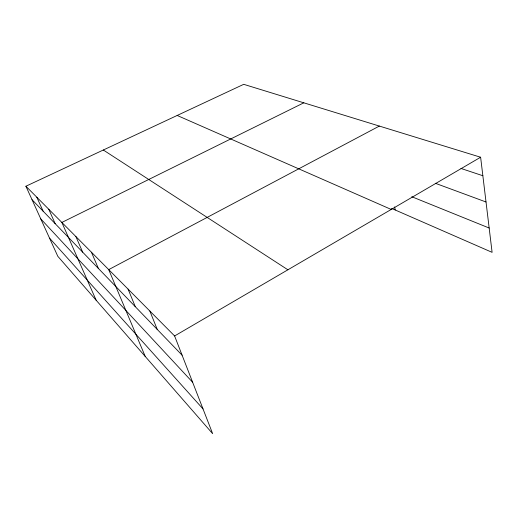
<?xml version="1.0" encoding="UTF-8"?>
<svg xmlns="http://www.w3.org/2000/svg" width="518" height="518" viewBox="0 0 518 518"><rect width="100%" height="100%" fill="white"/><g stroke="black" fill="none" stroke-linecap="round" stroke-linejoin="round"><path stroke-width="0.78" d="M480.62 157.232L243.713 84.324L25.9 186.234L174.611 335.962L480.62 157.232L492.1 252.344L391.511 208.372M379.357 126.068L108.715 269.619L145.221 356.436M303.807 102.817L61.856 222.442L96.134 300.2M460.942 168.434L482.854 175.738M435.288 183.262L486.026 201.994M411.778 196.723L489.167 228.024M177.175 115.456L391.226 209.447M103.328 150.013L287.898 269.794M32.019 199.67L182.09 355.173M40.773 218.894L192.638 382.265M49.534 238.138L203.017 408.929M25.9 186.234L57.802 256.293L212.652 433.676L174.611 335.962M36.804 197.216L43.085 211.137M48.737 209.233L55.186 223.672M75.9 236.577L82.673 252.162M91.433 252.221L98.375 268.428M128.063 289.096L135.308 306.701M149.857 311.046L157.239 329.422M394.632 206.902L395.215 209.991"/></g></svg>
